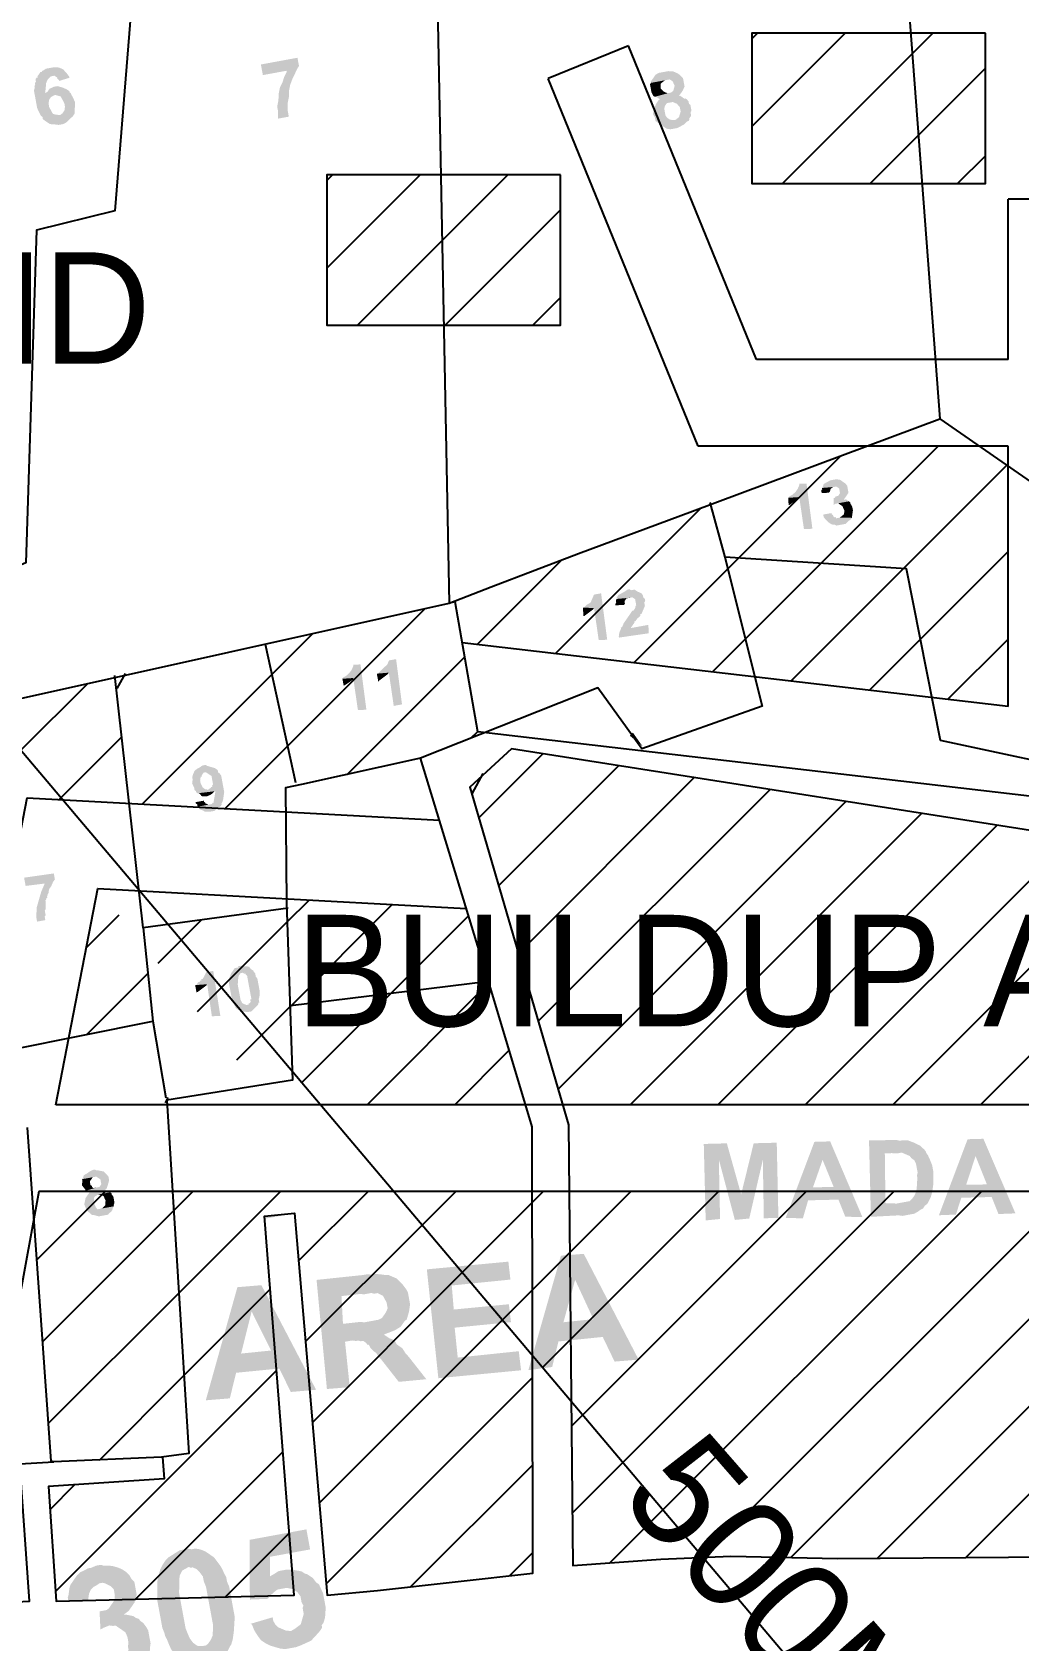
# Model space of a CAD drawing. Header units: metres. Extents: x 297 to 3998, y 336 to 1712.
# Drawn here: x 3058.2 to 3137.8, y 1241.3 to 1371.2 of the extents above; entities that cross this region are included whole.
import ezdxf

# ---------------------------------------------------------------- set-up
doc = ezdxf.new("R2010")
doc.units = ezdxf.units.M
doc.header["$MEASUREMENT"] = 0
doc.styles.get("Standard").update_dxf_attribs({"font": 'CENSCBK.TTF'})
pattern_1 = [(45, (-2513.5867, 677.9554), (-3.535534, 3.535534), [])]

msp = doc.modelspace()

# ---------------------------------------------------------------- hatches: boundary and pattern name
h = msp.add_hatch()
h.set_pattern_fill('ANSI31', color=2, scale=40, style=0)
h.set_pattern_definition([(45, (-2739.356, 662.735), (-3.535534, 3.535534), [])])
h.paths.add_polyline_path([(3116.264, 1371.08), (3116.264, 1358.939), (3135.112, 1358.939), (3135.112, 1371.08)])
at = {"linetype": 'Continuous'}
for color, points in [(0, [(3079.59, 1369.092), (3076.639, 1368.548), (3076.797, 1367.691), (3078.701, 1368.042), (3078.719, 1367.947), (3078.503, 1367.513), (3078.383, 1367.097), (3078.167, 1366.664), (3078.065, 1366.153), (3078.057, 1365.659), (3077.954, 1365.148), (3078.025, 1364.767), (3078.017, 1364.274), (3078.035, 1364.178), (3078.892, 1364.336), (3078.874, 1364.432), (3078.786, 1364.908), (3078.794, 1365.401), (3078.897, 1365.912), (3078.904, 1366.406), (3079.007, 1366.917), (3079.205, 1367.446), (3079.42, 1367.879), (3079.636, 1368.313), (3079.713, 1368.425)]), (0, [(3058.527, 1367.475), (3058.449, 1367.362), (3058.467, 1367.267), (3058.484, 1367.171), (3058.407, 1367.059), (3058.424, 1366.964), (3058.364, 1366.756), (3058.382, 1366.66), (3058.322, 1366.452), (3058.357, 1366.262), (3058.374, 1366.167), (3058.462, 1365.691), (3058.515, 1365.405), (3058.585, 1365.024), (3058.75, 1364.661), (3058.898, 1364.393), (3059.011, 1364.315), (3059.028, 1364.22), (3059.046, 1364.125), (3059.384, 1363.892), (3059.609, 1363.737), (3060.008, 1363.711), (3060.311, 1363.669), (3060.692, 1363.739), (3060.96, 1363.887), (3061.21, 1364.13), (3061.461, 1364.373), (3061.616, 1364.599), (3060.361, 1364.466), (3060.058, 1364.508), (3059.85, 1364.568), (3059.702, 1364.836), (3059.554, 1365.105), (3059.502, 1365.39), (3059.544, 1365.693), (3059.7, 1365.919), (3059.968, 1366.067), (3061.205, 1366.295), (3061.188, 1366.39), (3061.075, 1366.468), (3059.249, 1366.229), (3059.231, 1366.325), (3059.274, 1366.628), (3059.299, 1367.026), (3059.436, 1367.347), (3059.687, 1367.59), (3059.782, 1367.607)]), (0, [(3059.659, 1368.274), (3059.374, 1368.221), (3059.279, 1368.204), (3059.106, 1368.073), (3059.01, 1368.056), (3058.933, 1367.943), (3058.838, 1367.926), (3058.605, 1367.587), (3058.622, 1367.492), (3058.527, 1367.475), (3059.782, 1367.607), (3059.877, 1367.625), (3059.973, 1367.643), (3060.085, 1367.565), (3060.198, 1367.487), (3060.216, 1367.392), (3060.328, 1367.314), (3060.346, 1367.219), (3061.185, 1367.472), (3061.168, 1367.567), (3060.907, 1367.913), (3060.664, 1368.164), (3060.343, 1368.302), (3059.945, 1368.327), (3059.85, 1368.309)]), (0, [(3108.118, 1367.064), (3108.04, 1366.951), (3108.093, 1366.665), (3108.128, 1366.475), (3108.163, 1366.285), (3108.311, 1366.016), (3108.424, 1365.939), (3109.548, 1366.245), (3109.453, 1366.227), (3109.133, 1366.365), (3108.889, 1366.615), (3108.915, 1367.014), (3109.26, 1367.274), (3109.355, 1367.292)]), (0, [(3109.233, 1367.958), (3109.137, 1367.941), (3108.757, 1367.871), (3108.489, 1367.723), (3108.333, 1367.497), (3108.1, 1367.159), (3108.118, 1367.064), (3109.355, 1367.292), (3109.641, 1367.344), (3109.867, 1367.189), (3110.032, 1366.826), (3109.912, 1366.41), (3109.739, 1366.28), (3109.548, 1366.245), (3108.424, 1365.939), (3108.519, 1365.956), (3108.631, 1365.879), (3108.744, 1365.801), (3108.857, 1365.723), (3108.762, 1365.706), (3108.529, 1365.368), (3108.391, 1365.047), (3108.331, 1364.839), (3108.288, 1364.536), (3108.436, 1364.268), (3108.489, 1363.982), (3108.714, 1363.827), (3108.94, 1363.671), (3109.165, 1363.516), (3109.391, 1363.361), (3109.694, 1363.318), (3109.98, 1363.371), (3110.265, 1363.423), (3110.533, 1363.571), (3110.801, 1363.719), (3111.052, 1363.962), (3111.147, 1363.98), (3111.225, 1364.092), (3111.207, 1364.188), (3111.285, 1364.3), (3109.952, 1364.055), (3109.649, 1364.097), (3109.423, 1364.253), (3109.293, 1364.426), (3109.24, 1364.711), (3109.188, 1364.997), (3109.248, 1365.205), (3109.403, 1365.43), (3109.689, 1365.483), (3110.909, 1365.806), (3110.814, 1365.789), (3110.588, 1365.944), (3110.475, 1366.022), (3110.38, 1366.004), (3110.458, 1366.117), (3110.691, 1366.455), (3110.829, 1366.776), (3110.776, 1367.061), (3110.706, 1367.442), (3110.463, 1367.693), (3110.237, 1367.848), (3109.917, 1367.986), (3109.518, 1368.011), (3109.328, 1367.976)]), (0, [(3060.035, 1366.768), (3059.94, 1366.751), (3059.577, 1366.585), (3059.421, 1366.36), (3059.249, 1366.229), (3061.075, 1366.468), (3060.962, 1366.545), (3060.642, 1366.683), (3060.226, 1366.803), (3060.13, 1366.786)]), (0, [(3061.205, 1366.295), (3059.968, 1366.067), (3060.063, 1366.084), (3060.271, 1366.024), (3060.479, 1365.964), (3060.627, 1365.696), (3060.774, 1365.428), (3060.827, 1365.142), (3060.784, 1364.839), (3060.629, 1364.613), (3060.456, 1364.483), (3060.361, 1364.466), (3061.616, 1364.599), (3061.599, 1364.694), (3061.624, 1365.092), (3061.649, 1365.49), (3061.483, 1365.854), (3061.336, 1366.122), (3061.318, 1366.217)]), (0, [(3110.909, 1365.806), (3109.689, 1365.483), (3109.879, 1365.518), (3110.2, 1365.38), (3110.443, 1365.13), (3110.513, 1364.749), (3110.393, 1364.333), (3110.315, 1364.22), (3110.22, 1364.203), (3110.142, 1364.09), (3109.952, 1364.055), (3111.285, 1364.3), (3111.363, 1364.413), (3111.31, 1364.699), (3111.388, 1364.812), (3111.3, 1365.288), (3111.187, 1365.365), (3111.152, 1365.556), (3111.022, 1365.728)]), (0, [(3122.879, 1335.035), (3122.784, 1335.017), (3122.594, 1334.982), (3122.325, 1334.834), (3122.057, 1334.686), (3121.997, 1334.478), (3121.92, 1334.366), (3122.889, 1334.446), (3123.08, 1334.481), (3123.192, 1334.403), (3123.305, 1334.326), (3123.323, 1334.23), (3123.358, 1334.04), (3123.375, 1333.945), (3123.298, 1333.832), (3123.22, 1333.719), (3123.125, 1333.702), (3123.03, 1333.684), (3122.952, 1333.571), (3122.857, 1333.554), (3122.867, 1332.965), (3122.944, 1333.078), (3124.087, 1333.288), (3123.974, 1333.366), (3123.861, 1333.444), (3123.671, 1333.409), (3123.749, 1333.521), (3123.904, 1333.747), (3124.059, 1333.972), (3124.007, 1334.258), (3123.954, 1334.544), (3123.824, 1334.716), (3123.598, 1334.872), (3123.373, 1335.027), (3123.07, 1335.07), (3122.974, 1335.052)]), (0, [(3120.672, 1334.726), (3120.083, 1334.716), (3120.101, 1334.621), (3119.963, 1334.3), (3119.808, 1334.075), (3119.557, 1333.832), (3119.289, 1333.684), (3119.211, 1333.571), (3120.086, 1333.634), (3120.464, 1331.046), (3121.148, 1331.073)]), (0, [(3119.211, 1333.571), (3119.221, 1332.982), (3119.316, 1333), (3119.662, 1333.261), (3120.008, 1333.521), (3120.086, 1333.634)]), (0, [(3121.92, 1334.366), (3121.937, 1334.27), (3121.859, 1334.158), (3121.877, 1334.062), (3121.895, 1333.967), (3122.483, 1333.977), (3122.561, 1334.09), (3122.621, 1334.298), (3122.794, 1334.428), (3122.889, 1334.446)]), (0, [(3122.686, 1332.341), (3122.02, 1332.218), (3122.055, 1332.028), (3122.185, 1331.855), (3122.428, 1331.605), (3122.654, 1331.449), (3122.862, 1331.389), (3122.957, 1331.407), (3123.07, 1331.329), (3123.355, 1331.382), (3123.641, 1331.434), (3123.831, 1331.469), (3124.082, 1331.712), (3124.255, 1331.843), (3124.332, 1331.955), (3123.345, 1331.97), (3123.155, 1331.935), (3123.06, 1331.918), (3123.042, 1332.013), (3122.947, 1331.995), (3122.834, 1332.073), (3122.817, 1332.168), (3122.704, 1332.246)]), (0, [(3124.087, 1333.288), (3123.135, 1333.113), (3123.23, 1333.13), (3123.568, 1332.897), (3123.734, 1332.534), (3123.691, 1332.231), (3123.345, 1331.97), (3124.332, 1331.955), (3124.375, 1332.259), (3124.418, 1332.562), (3124.365, 1332.847), (3124.217, 1333.115), (3124.2, 1333.211)]), (0, [(3104.094, 1325.864), (3103.522, 1325.758), (3103.385, 1325.438), (3103.247, 1325.117), (3102.979, 1324.969), (3102.728, 1324.726), (3102.633, 1324.708), (3103.525, 1324.676), (3103.903, 1322.088), (3104.587, 1322.115)]), (0, [(3106.301, 1326.172), (3106.206, 1326.154), (3106.033, 1326.024), (3105.765, 1325.876), (3105.497, 1325.728), (3105.341, 1325.503), (3105.359, 1325.408), (3106.424, 1325.505), (3106.519, 1325.523), (3106.614, 1325.54), (3106.84, 1325.385), (3106.91, 1325.004), (3106.927, 1324.909), (3106.85, 1324.796), (3106.867, 1324.701), (3106.79, 1324.588), (3106.712, 1324.476), (3106.617, 1324.458), (3106.384, 1324.12), (3106.151, 1323.782), (3105.918, 1323.443), (3105.78, 1323.123), (3105.685, 1323.105), (3105.702, 1323.01), (3105.564, 1322.689), (3105.522, 1322.386), (3105.539, 1322.291), (3107.937, 1322.634), (3107.91, 1323.318), (3106.481, 1323.055), (3106.559, 1323.168), (3106.637, 1323.281), (3106.714, 1323.393), (3106.792, 1323.506), (3106.775, 1323.601), (3106.87, 1323.619), (3106.947, 1323.732), (3107.025, 1323.844), (3107.198, 1323.975), (3107.276, 1324.087), (3107.258, 1324.183), (3107.353, 1324.2), (3107.491, 1324.521), (3107.629, 1324.841), (3107.611, 1324.937), (3107.594, 1325.032), (3107.576, 1325.127), (3107.654, 1325.24), (3107.619, 1325.43), (3107.506, 1325.508), (3107.489, 1325.603), (3107.471, 1325.698), (3107.341, 1325.871), (3107.02, 1326.009), (3106.794, 1326.164), (3106.699, 1326.147), (3106.509, 1326.112), (3106.396, 1326.189)]), (0, [(3102.633, 1324.708), (3102.661, 1324.024), (3102.756, 1324.042), (3103.102, 1324.303), (3103.447, 1324.563), (3103.525, 1324.676)]), (0, [(3105.359, 1325.408), (3105.281, 1325.295), (3105.299, 1325.2), (3105.316, 1325.104), (3105.239, 1324.992), (3105.256, 1324.896), (3105.94, 1324.924), (3106.018, 1325.037), (3106, 1325.132), (3105.983, 1325.227), (3106.06, 1325.34), (3106.138, 1325.453), (3106.233, 1325.47), (3106.424, 1325.505)]), (0, [(3087.55, 1320.551), (3086.979, 1320.446), (3086.841, 1320.125), (3086.591, 1319.882), (3086.34, 1319.639), (3086.09, 1319.396), (3085.994, 1319.378), (3086.964, 1319.459), (3087.36, 1316.775), (3088.026, 1316.898)]), (0, [(3084.676, 1320.12), (3084.088, 1320.11), (3084.105, 1320.015), (3083.967, 1319.694), (3083.812, 1319.469), (3083.562, 1319.226), (3083.293, 1319.078), (3083.216, 1318.965), (3084.09, 1319.028), (3084.469, 1316.439), (3085.153, 1316.467)]), (0, [(3085.994, 1319.378), (3086.117, 1318.712), (3086.195, 1318.825), (3086.541, 1319.085), (3086.886, 1319.346), (3086.964, 1319.459)]), (0, [(3083.216, 1318.965), (3083.321, 1318.394), (3083.762, 1318.672), (3084.108, 1318.932), (3084.09, 1319.028)]), (0, [(3107.457, 1313.489), (3106.407, 1314.379), (3106.657, 1314.622)]), (0, [(3072.097, 1311.994), (3071.906, 1311.959), (3071.734, 1311.829), (3071.466, 1311.681), (3071.293, 1311.551), (3071.155, 1311.23), (3071.095, 1311.022), (3071.13, 1310.832), (3071.087, 1310.528), (3071.253, 1310.165), (3071.288, 1309.975), (3071.4, 1309.897), (3072.37, 1309.977), (3072.257, 1310.055), (3072.162, 1310.037), (3071.937, 1310.193), (3071.771, 1310.556), (3071.736, 1310.746), (3071.779, 1311.05), (3071.874, 1311.067), (3071.856, 1311.162), (3071.934, 1311.275), (3072.012, 1311.388), (3072.202, 1311.423), (3073.172, 1311.503), (3073.154, 1311.598), (3072.929, 1311.754), (3072.721, 1311.814), (3072.305, 1311.934), (3072.192, 1312.012)]), (0, [(3073.172, 1311.503), (3072.202, 1311.423), (3072.315, 1311.345), (3072.428, 1311.268), (3072.54, 1311.19), (3072.653, 1311.112), (3072.671, 1311.017), (3072.758, 1310.541), (3072.776, 1310.446), (3072.698, 1310.333), (3072.716, 1310.238), (3072.621, 1310.22), (3072.543, 1310.108), (3072.448, 1310.09), (3072.37, 1309.977), (3071.4, 1309.897), (3071.418, 1309.802), (3071.531, 1309.724), (3072.976, 1309.892), (3072.831, 1309.078), (3072.849, 1308.983), (3072.753, 1308.965), (3072.676, 1308.852), (3072.581, 1308.835), (3071.533, 1308.642), (3071.646, 1308.564), (3071.664, 1308.469), (3071.776, 1308.391), (3071.984, 1308.331), (3072.097, 1308.253), (3072.495, 1308.228), (3072.686, 1308.264), (3072.876, 1308.299), (3073.049, 1308.429), (3073.222, 1308.559), (3073.395, 1308.689), (3073.473, 1308.802), (3073.455, 1308.897), (3073.533, 1309.01), (3073.593, 1309.218), (3073.635, 1309.521), (3073.678, 1309.824), (3073.608, 1310.205), (3073.555, 1310.491), (3073.485, 1310.872), (3073.432, 1311.157), (3073.302, 1311.33), (3073.189, 1311.408)]), (0, [(3072.034, 1309.128), (3071.368, 1309.005), (3071.385, 1308.91), (3071.498, 1308.832), (3071.516, 1308.737), (3071.533, 1308.642), (3072.485, 1308.817), (3072.39, 1308.8), (3072.277, 1308.877), (3072.182, 1308.86), (3072.165, 1308.955), (3072.052, 1309.033)]), (0, [(3071.531, 1309.724), (3071.626, 1309.742), (3071.869, 1309.491), (3072.267, 1309.466), (3072.631, 1309.631), (3072.881, 1309.875), (3072.976, 1309.892)]), (0, [(3059.926, 1303.254), (3057.528, 1302.911), (3057.651, 1302.245), (3059.287, 1302.448), (3059.192, 1302.43), (3059.054, 1302.109), (3058.916, 1301.789), (3058.796, 1301.373), (3058.676, 1300.957), (3058.555, 1300.541), (3058.53, 1300.143), (3058.505, 1299.744), (3058.558, 1299.459), (3058.575, 1299.363), (3059.242, 1299.486), (3059.189, 1299.772), (3059.267, 1299.885), (3059.249, 1299.98), (3059.232, 1300.075), (3059.214, 1300.17), (3059.197, 1300.265), (3059.274, 1300.378), (3059.257, 1300.473), (3059.264, 1300.967), (3059.247, 1301.062), (3059.325, 1301.175), (3059.307, 1301.27), (3059.402, 1301.288), (3059.385, 1301.383), (3059.445, 1301.591), (3059.522, 1301.704), (3059.505, 1301.799), (3059.565, 1302.007), (3059.72, 1302.232), (3059.858, 1302.553), (3060.013, 1302.778)]), (0, [(3072.794, 1295.388), (3072.223, 1295.283), (3072.008, 1294.849), (3071.93, 1294.736), (3071.835, 1294.719), (3071.852, 1294.624), (3071.757, 1294.606), (3071.679, 1294.493), (3071.584, 1294.476), (3071.506, 1294.363), (3071.429, 1294.25), (3071.334, 1294.233), (3072.303, 1294.313), (3072.682, 1291.725), (3073.366, 1291.752)]), (0, [(3074.984, 1295.791), (3074.794, 1295.756), (3074.811, 1295.661), (3074.526, 1295.608), (3074.37, 1295.383), (3074.215, 1295.157), (3074.155, 1294.949), (3074.077, 1294.837), (3074.095, 1294.742), (3074.052, 1294.438), (3074.122, 1294.058), (3074.192, 1293.677), (3074.263, 1293.296), (3074.298, 1293.105), (3074.315, 1293.01), (3074.481, 1292.647), (3074.628, 1292.379), (3074.967, 1292.146), (3075.27, 1292.103), (3075.573, 1292.061), (3075.859, 1292.113), (3076.109, 1292.356), (3076.36, 1292.599), (3076.437, 1292.712), (3076.42, 1292.807), (3075.468, 1292.632), (3075.147, 1292.77), (3074.999, 1293.038), (3074.929, 1293.419), (3074.876, 1293.704), (3074.824, 1293.99), (3074.771, 1294.276), (3074.796, 1294.674), (3074.839, 1294.977), (3074.994, 1295.203), (3076.041, 1295.396), (3075.816, 1295.551), (3075.686, 1295.724), (3075.382, 1295.766), (3075.192, 1295.731), (3075.174, 1295.826)]), (0, [(3076.041, 1295.396), (3075.089, 1295.22), (3075.184, 1295.238), (3075.297, 1295.16), (3075.392, 1295.178), (3075.41, 1295.082), (3075.523, 1295.005), (3075.558, 1294.814), (3075.575, 1294.719), (3075.593, 1294.624), (3075.768, 1293.672), (3075.786, 1293.577), (3075.821, 1293.386), (3075.839, 1293.291), (3075.874, 1293.101), (3075.778, 1293.083), (3075.796, 1292.988), (3075.813, 1292.893), (3075.736, 1292.78), (3075.641, 1292.762), (3075.658, 1292.667), (3075.468, 1292.632), (3076.42, 1292.807), (3076.515, 1292.825), (3076.462, 1293.111), (3076.523, 1293.319), (3076.548, 1293.717), (3076.495, 1294.003), (3076.425, 1294.383), (3076.355, 1294.764), (3076.224, 1294.937), (3076.172, 1295.223), (3076.059, 1295.3)]), (0, [(3071.334, 1294.233), (3071.439, 1293.662), (3071.534, 1293.679), (3072.226, 1294.2), (3072.303, 1294.313)]), (0, [(3122.581, 1281.625), (3121.308, 1281.588), (3118.994, 1275.452), (3120.379, 1275.412), (3120.8, 1276.867), (3123.25, 1276.925), (3121.196, 1277.925), (3121.97, 1280.135)]), (0, [(3122.581, 1281.625), (3121.97, 1280.135), (3122.867, 1277.937), (3121.196, 1277.925), (3123.25, 1276.925), (3123.799, 1275.55), (3125.185, 1275.51)]), (0, [(3127.976, 1281.733), (3125.716, 1281.711), (3125.869, 1275.537), (3128.111, 1275.655), (3128.414, 1275.613), (3128.7, 1275.665), (3129.081, 1275.735), (3129.366, 1275.788), (3129.634, 1275.936), (3129.807, 1276.066), (3130.075, 1276.214), (3130.231, 1276.439), (3130.404, 1276.57), (3127.044, 1276.64), (3126.991, 1280.666), (3127.58, 1280.676), (3130.316, 1280.786), (3130.185, 1280.959), (3129.83, 1281.287), (3129.396, 1281.503), (3128.867, 1281.701), (3128.374, 1281.708), (3128.183, 1281.673)]), (0, [(3134.946, 1281.836), (3133.673, 1281.799), (3131.358, 1275.663), (3132.726, 1275.718), (3133.165, 1277.078), (3135.615, 1277.136), (3133.56, 1278.136), (3134.317, 1280.441)]), (0, [(3134.946, 1281.836), (3134.317, 1280.441), (3135.232, 1278.148), (3133.56, 1278.136), (3135.615, 1277.136), (3136.164, 1275.761), (3137.532, 1275.816)]), (0, [(3114.243, 1281.467), (3112.381, 1281.419), (3112.535, 1275.246), (3113.695, 1275.361), (3113.597, 1280.167)]), (0, [(3114.243, 1281.467), (3113.597, 1280.167), (3114.89, 1275.286), (3115.396, 1277.348)]), (0, [(3118.269, 1281.52), (3116.408, 1281.472), (3115.396, 1277.348), (3114.89, 1275.286), (3116.05, 1275.401), (3117.147, 1280.132)]), (0, [(3118.269, 1281.52), (3117.147, 1280.132), (3117.227, 1275.422), (3118.405, 1275.442)]), (0, [(3130.316, 1280.786), (3127.58, 1280.676), (3127.978, 1280.651), (3128.359, 1280.721), (3128.68, 1280.583), (3129, 1280.446), (3129.131, 1280.273), (3129.356, 1280.117), (3129.504, 1279.849), (3129.574, 1279.468), (3129.644, 1279.088), (3129.584, 1278.88), (3129.619, 1278.689), (3129.594, 1278.291), (3129.569, 1277.893), (3129.527, 1277.589), (3129.389, 1277.269), (3129.233, 1277.043), (3128.983, 1276.8), (3128.602, 1276.73), (3128.221, 1276.66), (3127.936, 1276.607), (3127.044, 1276.64), (3130.404, 1276.57), (3130.481, 1276.682), (3130.697, 1277.116), (3130.817, 1277.532), (3130.902, 1278.138), (3130.91, 1278.632), (3130.9, 1279.221), (3130.812, 1279.697), (3130.629, 1280.155), (3130.463, 1280.518), (3130.333, 1280.691)]), (0, [(3062.209, 1278.573), (3062.227, 1278.478), (3062.202, 1278.08), (3062.463, 1277.734), (3062.48, 1277.639), (3063.415, 1277.909), (3063.319, 1277.892), (3063.129, 1277.857), (3063.016, 1277.934), (3062.999, 1278.029), (3062.886, 1278.107), (3062.833, 1278.393), (3062.911, 1278.506), (3062.989, 1278.618), (3063.066, 1278.731), (3063.162, 1278.749), (3063.257, 1278.766)]), (0, [(3064.472, 1277.513), (3063.52, 1277.338), (3063.936, 1277.218), (3064.101, 1276.854), (3064.076, 1276.456), (3063.826, 1276.213), (3063.73, 1276.195), (3064.778, 1276.388), (3064.76, 1276.484), (3064.82, 1276.692), (3064.785, 1276.882), (3064.733, 1277.168), (3064.602, 1277.341), (3064.585, 1277.436)]), (2, [(3076.937, 1275.577), (3076.972, 1275.387), (3079.352, 1275.825)]), (0, [(3102.696, 1272.547), (3100.852, 1272.404), (3098.224, 1263.159), (3100.146, 1263.414), (3100.652, 1265.476), (3104.227, 1265.84), (3101.055, 1267.027), (3101.999, 1270.45)]), (0, [(3102.696, 1272.547), (3101.999, 1270.45), (3103.47, 1267.276), (3101.055, 1267.027), (3104.227, 1265.84), (3105.184, 1263.851), (3107.123, 1264.011)]), (0, [(3096.61, 1271.918), (3090.031, 1271.296), (3090.961, 1262.509), (3097.635, 1263.149), (3097.45, 1264.69), (3092.524, 1264.176), (3092.276, 1266.591), (3096.821, 1267.035), (3096.653, 1268.48), (3092.203, 1268.054), (3092.043, 1269.993), (3096.778, 1270.472)]), (0, [(3076.682, 1270.018), (3074.742, 1269.857), (3072.192, 1260.725), (3074.131, 1260.885), (3074.637, 1262.947), (3078.118, 1263.293), (3075.041, 1264.498), (3075.89, 1267.903)]), (0, [(3076.682, 1270.018), (3075.89, 1267.903), (3077.456, 1264.746), (3075.041, 1264.498), (3078.118, 1263.293), (3079.057, 1261.399), (3081.092, 1261.577)]), (0, [(3084.897, 1270.842), (3081.131, 1270.444), (3081.966, 1261.64), (3083.81, 1261.783), (3083.429, 1265.453), (3083.81, 1265.523), (3086.796, 1265.877), (3086.571, 1266.032), (3087.029, 1266.215), (3087.488, 1266.398), (3087.929, 1266.676), (3088.239, 1267.127), (3088.412, 1267.257), (3083.261, 1266.899), (3083.143, 1269.141), (3084.494, 1269.291), (3088.224, 1269.88), (3088.094, 1270.053), (3087.851, 1270.304), (3087.608, 1270.554), (3087.287, 1270.692), (3086.966, 1270.83), (3086.568, 1270.855), (3086.265, 1270.898), (3085.867, 1270.923), (3085.581, 1270.87), (3085.183, 1270.895)]), (0, [(3088.224, 1269.88), (3084.494, 1269.291), (3084.589, 1269.309), (3084.987, 1269.284), (3085.558, 1269.389), (3085.766, 1269.329), (3086.052, 1269.382), (3086.485, 1269.166), (3086.633, 1268.898), (3086.781, 1268.63), (3086.816, 1268.44), (3086.869, 1268.154), (3086.731, 1267.833), (3086.576, 1267.608), (3086.42, 1267.382), (3086.152, 1267.235), (3085.867, 1267.182), (3085.581, 1267.129), (3085.296, 1267.077), (3085.01, 1267.024), (3084.612, 1267.049), (3083.261, 1266.899), (3088.412, 1267.257), (3088.472, 1267.465), (3088.593, 1267.881), (3088.635, 1268.184), (3088.678, 1268.487), (3088.59, 1268.963), (3088.537, 1269.249), (3088.502, 1269.439), (3088.355, 1269.708)]), (0, [(3086.796, 1265.877), (3083.81, 1265.523), (3084, 1265.558), (3084.303, 1265.516), (3084.494, 1265.551), (3084.702, 1265.491), (3084.892, 1265.526), (3085.118, 1265.37), (3085.248, 1265.198), (3085.343, 1265.215), (3085.491, 1264.947), (3085.734, 1264.696), (3085.96, 1264.541), (3086.107, 1264.273), (3086.35, 1264.023), (3087.766, 1262.216), (3089.991, 1262.429), (3088.706, 1264.063), (3088.575, 1264.236), (3088.332, 1264.486), (3088.054, 1264.927), (3087.603, 1265.238), (3087.455, 1265.506), (3087.23, 1265.661), (3087.022, 1265.721)]), (0, [(3080.313, 1250.31), (3075.743, 1249.468), (3075.746, 1244.645), (3077.114, 1244.7), (3077.209, 1244.717), (3077.364, 1244.943), (3077.788, 1245.316), (3077.961, 1245.447), (3078.151, 1245.482), (3078.341, 1245.517), (3080.972, 1246.198), (3080.842, 1246.371), (3080.391, 1246.682), (3080.183, 1246.742), (3079.957, 1246.897), (3077.369, 1246.519), (3077.374, 1248.095), (3080.611, 1248.691)]), (0, [(3070.567, 1248.711), (3070.376, 1248.676), (3070.091, 1248.623), (3069.65, 1248.345), (3069.209, 1248.067), (3068.958, 1247.824), (3068.725, 1247.486), (3068.51, 1247.052), (3068.39, 1246.636), (3068.287, 1246.125), (3068.279, 1245.631), (3068.272, 1245.138), (3068.264, 1244.644), (3068.352, 1244.168), (3068.44, 1243.692), (3068.528, 1243.216), (3068.615, 1242.74), (3068.685, 1242.359), (3068.868, 1241.901), (3068.903, 1241.71), (3069.051, 1241.442), (3069.234, 1240.984), (3069.4, 1240.621), (3069.66, 1240.275), (3069.998, 1240.042), (3070.337, 1239.809), (3070.657, 1239.671), (3071.073, 1239.551), (3071.489, 1239.431), (3071.888, 1239.406), (3072.268, 1239.476), (3072.649, 1239.546), (3073.013, 1239.711), (3073.376, 1239.877), (3073.626, 1240.12), (3073.955, 1240.475), (3074.17, 1240.909), (3074.248, 1241.022), (3074.308, 1241.23), (3072.005, 1240.904), (3071.91, 1240.886), (3071.512, 1240.911), (3071.173, 1241.144), (3070.913, 1241.49), (3070.748, 1241.853), (3070.565, 1242.312), (3070.477, 1242.788), (3070.407, 1243.169), (3070.337, 1243.55), (3070.266, 1243.93), (3070.214, 1244.216), (3070.126, 1244.692), (3070.038, 1245.168), (3070.046, 1245.662), (3070.053, 1246.155), (3070.078, 1246.554), (3070.294, 1246.987), (3070.562, 1247.135), (3070.83, 1247.283), (3073.115, 1247.704), (3072.985, 1247.877), (3072.854, 1248.049), (3072.629, 1248.205), (3072.403, 1248.36), (3072.178, 1248.515), (3071.857, 1248.653), (3071.649, 1248.713), (3071.346, 1248.756), (3071.06, 1248.703), (3070.757, 1248.746)]), (0, [(3063.426, 1247.395), (3063.331, 1247.378), (3062.968, 1247.212), (3062.682, 1247.16), (3062.414, 1247.012), (3062.051, 1246.846), (3061.8, 1246.603), (3061.645, 1246.378), (3061.412, 1246.039), (3061.257, 1245.814), (3061.196, 1245.606), (3063.594, 1245.949), (3063.88, 1246.002), (3064.088, 1245.942), (3064.521, 1245.726), (3064.764, 1245.476), (3064.852, 1245), (3064.827, 1244.602), (3064.594, 1244.263), (3064.361, 1243.925), (3064.188, 1243.795), (3063.902, 1243.742), (3063.617, 1243.689), (3063.69, 1242.226), (3063.958, 1242.374), (3064.416, 1242.557), (3066.779, 1243.091), (3066.571, 1243.151), (3066.345, 1243.306), (3065.834, 1243.409), (3065.531, 1243.452), (3065.626, 1243.469), (3065.972, 1243.73), (3066.205, 1244.068), (3066.438, 1244.406), (3066.481, 1244.709), (3066.618, 1245.03), (3066.548, 1245.411), (3066.496, 1245.697), (3066.425, 1246.077), (3066.182, 1246.328), (3066.034, 1246.596), (3065.791, 1246.846), (3065.453, 1247.079), (3065.132, 1247.217), (3064.717, 1247.338), (3064.413, 1247.38), (3063.92, 1247.388), (3063.712, 1247.448)]), (0, [(3073.115, 1247.704), (3070.83, 1247.283), (3070.943, 1247.205), (3071.133, 1247.24), (3071.454, 1247.102), (3071.697, 1246.852), (3071.957, 1246.506), (3072.028, 1246.125), (3072.211, 1245.667), (3072.281, 1245.286), (3072.351, 1244.905), (3072.403, 1244.619), (3072.474, 1244.239), (3072.544, 1243.858), (3072.614, 1243.477), (3072.684, 1243.096), (3072.772, 1242.62), (3072.764, 1242.127), (3072.739, 1241.728), (3072.602, 1241.407), (3072.369, 1241.069), (3072.196, 1240.939), (3072.005, 1240.904), (3074.308, 1241.23), (3074.368, 1241.438), (3074.411, 1241.741), (3074.453, 1242.044), (3074.478, 1242.442), (3074.503, 1242.841), (3074.528, 1243.239), (3074.458, 1243.62), (3074.388, 1244.001), (3074.3, 1244.477), (3074.23, 1244.858), (3074.16, 1245.238), (3074.072, 1245.714), (3073.907, 1246.078), (3073.837, 1246.459), (3073.689, 1246.727), (3073.523, 1247.09), (3073.375, 1247.358), (3073.245, 1247.531)]), (0, [(3078.459, 1247.015), (3078.269, 1246.98), (3078.078, 1246.945), (3077.637, 1246.667), (3077.369, 1246.519), (3079.957, 1246.897), (3079.749, 1246.957), (3079.446, 1247), (3079.238, 1247.06), (3078.745, 1247.068)]), (0, [(3061.196, 1245.606), (3061.154, 1245.303), (3061.111, 1245), (3061.051, 1244.792), (3061.104, 1244.506), (3062.68, 1244.501), (3062.722, 1244.804), (3062.765, 1245.108), (3062.903, 1245.428), (3063.153, 1245.671), (3063.421, 1245.819), (3063.594, 1245.949)]), (0, [(3080.972, 1246.198), (3078.341, 1245.517), (3078.532, 1245.552), (3078.722, 1245.587), (3079.233, 1245.484), (3079.572, 1245.251), (3079.832, 1244.905), (3079.92, 1244.429), (3080.068, 1244.161), (3080.008, 1243.953), (3080.095, 1243.477), (3079.975, 1243.061), (3079.855, 1242.646), (3079.509, 1242.385), (3079.336, 1242.255), (3079.068, 1242.107), (3081.544, 1242.563), (3081.699, 1242.788), (3081.819, 1243.204), (3081.844, 1243.603), (3081.869, 1244.001), (3081.799, 1244.382), (3081.729, 1244.763), (3081.659, 1245.144), (3081.493, 1245.507), (3081.328, 1245.87), (3081.102, 1246.025)]), (0, [(3066.779, 1243.091), (3064.416, 1242.557), (3064.719, 1242.514), (3064.91, 1242.55), (3065.135, 1242.394), (3065.248, 1242.317), (3065.473, 1242.161), (3065.699, 1242.006), (3065.864, 1241.643), (3065.952, 1241.167), (3065.909, 1240.863), (3065.962, 1240.578), (3065.807, 1240.352), (3065.747, 1240.144), (3065.591, 1239.919), (3065.323, 1239.771), (3065.15, 1239.641), (3064.865, 1239.588), (3067.47, 1239.871), (3067.626, 1240.097), (3067.668, 1240.4), (3067.693, 1240.798), (3067.736, 1241.102), (3067.666, 1241.482), (3067.613, 1241.768), (3067.543, 1242.149), (3067.395, 1242.417), (3067.135, 1242.763), (3066.909, 1242.918)]), (0, [(3077.585, 1243.212), (3075.811, 1242.688), (3075.924, 1242.61), (3076.107, 1242.152), (3076.385, 1241.711), (3076.645, 1241.365), (3076.984, 1241.132), (3077.417, 1240.917), (3077.833, 1240.796), (3078.249, 1240.676), (3078.647, 1240.651), (3079.123, 1240.739), (3079.504, 1240.809), (3079.963, 1240.992), (3080.326, 1241.157), (3080.689, 1241.323), (3081.017, 1241.678), (3081.346, 1242.034), (3081.579, 1242.373), (3081.544, 1242.563), (3079.068, 1242.107), (3078.67, 1242.132), (3078.349, 1242.27), (3078.028, 1242.407), (3077.785, 1242.658), (3077.638, 1242.926)])]:
    msp.add_hatch(color=color, dxfattribs=at).paths.add_polyline_path(points)
h = msp.add_hatch()
h.set_pattern_fill('ANSI31', color=2, scale=40, style=0)
h.set_pattern_definition([(45, (-2773.6527, 651.3053), (-3.535534, 3.535534), [])])
h.paths.add_polyline_path([(3081.967, 1359.65), (3081.967, 1347.51), (3100.815, 1347.51), (3100.815, 1359.65)])
h = msp.add_hatch()
h.set_pattern_fill('ANSI31', color=2, scale=40, style=0)
h.set_pattern_definition(pattern_1)
h.paths.add_polyline_path([(3136.944, 1336.126), (3134.626, 1337.734), (3125.478, 1337.734), (3112.924, 1333.041), (3114.088, 1328.788), (3128.732, 1327.844), (3130.794, 1317.456), (3136.944, 1316.739)])
h = msp.add_hatch()
h.set_pattern_fill('ANSI31', color=2, scale=40, style=0)
h.set_pattern_definition(pattern_1)
h.paths.add_polyline_path([(3114.088, 1328.788), (3112.924, 1333.041), (3111.482, 1332.502), (3102.257, 1329.072), (3095.234, 1326.373), (3091.834, 1325.081), (3092.31, 1325.169), (3092.887, 1321.873), (3116.501, 1319.121)])
h = msp.add_hatch()
h.set_pattern_fill('ANSI31', color=2, scale=40, style=0)
h.set_pattern_definition(pattern_1)
h.paths.add_polyline_path([(3114.088, 1328.788), (3116.501, 1319.121), (3130.794, 1317.456), (3128.732, 1327.844)])
h = msp.add_hatch()
h.set_pattern_fill('ANSI31', color=2, scale=40, style=0)
h.set_pattern_definition(pattern_1)
h.paths.add_polyline_path([(3073.765, 1321.051), (3066.814, 1308.86), (3078.636, 1308.218), (3078.615, 1310.153), (3079.917, 1310.439), (3089.517, 1312.546), (3094.714, 1314.612), (3094.145, 1314.679), (3092.31, 1325.169), (3091.834, 1325.081)])
h = msp.add_hatch()
h.set_pattern_fill('ANSI31', color=2, scale=40, style=0)
h.set_pattern_definition(pattern_1)
h.paths.add_polyline_path([(3060.637, 1309.196), (3066.011, 1308.904), (3064.876, 1319.069), (3056.282, 1317.152), (3054.281, 1316.715)])
h = msp.add_hatch()
h.set_pattern_fill('ANSI31', color=2, scale=40, style=0)
h.set_pattern_definition(pattern_1)
h.paths.add_polyline_path([(3057.782, 1309.351), (3060.637, 1309.196), (3054.281, 1316.715), (3048.884, 1315.538), (3050.749, 1287.88), (3053.715, 1288.478)])
h = msp.add_hatch()
h.set_pattern_fill('ANSI31', color=2, scale=40, style=0)
h.set_pattern_definition(pattern_1)
h.paths.add_polyline_path([(3195.685, 1297.852), (3190.947, 1298.456), (3190.073, 1303.835), (3184.256, 1304.18), (3146.718, 1308.553), (3146.432, 1305.511), (3096.858, 1313.308), (3094.466, 1311.12), (3093.664, 1309.626), (3100.99, 1284.586), (3164.694, 1284.586), (3164.694, 1252.581), (3177.187, 1255.068), (3178.074, 1260.94), (3189.015, 1262.464), (3189.583, 1267.393), (3193.898, 1270.156), (3194.271, 1277.214), (3198.487, 1277.302), (3196.495, 1292.39)])
h = msp.add_hatch()
h.set_pattern_fill('ANSI31', color=2, scale=40, style=0)
h.set_pattern_definition(pattern_1)
h.paths.add_polyline_path([(3067.295, 1297.326), (3063.487, 1302.03), (3061.138, 1289.973), (3067.929, 1291.341)])
h = msp.add_hatch()
h.set_pattern_fill('ANSI31', color=2, scale=40, style=0)
h.set_pattern_definition(pattern_1)
h.paths.add_polyline_path([(3093.213, 1300.415), (3078.71, 1301.203), (3078.713, 1300.914), (3078.984, 1292.593), (3094.998, 1294.557)])
h = msp.add_hatch()
h.set_pattern_fill('ANSI31', color=2, scale=40, style=0)
h.set_pattern_definition(pattern_1)
h.paths.add_polyline_path([(3078.729, 1300.425), (3067.132, 1298.873), (3067.295, 1297.326), (3076.365, 1286.124), (3079.18, 1286.575)])
h = msp.add_hatch()
h.set_pattern_fill('ANSI31', color=2, scale=40, style=0)
h.set_pattern_definition(pattern_1)
h.paths.add_polyline_path([(3078.984, 1292.593), (3079.157, 1287.286), (3081.439, 1284.586), (3098.005, 1284.586), (3094.998, 1294.557)])
h = msp.add_hatch(color=0, dxfattribs=at)
edge = h.paths.add_edge_path()
edge.add_line((3063.152, 1279.337), (3063.056, 1279.32))
edge.add_line((3063.056, 1279.32), (3062.788, 1279.172))
edge.add_line((3062.788, 1279.172), (3062.615, 1279.042))
edge.add_line((3062.615, 1279.042), (3062.347, 1278.894))
edge.add_line((3062.347, 1278.894), (3062.287, 1278.686))
edge.add_line((3062.287, 1278.686), (3062.209, 1278.573))
edge.add_line((3062.209, 1278.573), (3063.257, 1278.766))
edge.add_line((3063.257, 1278.766), (3063.352, 1278.784))
edge.add_line((3063.352, 1278.784), (3063.465, 1278.706))
edge.add_line((3063.465, 1278.706), (3063.69, 1278.551))
edge.add_line((3063.69, 1278.551), (3063.708, 1278.455))
edge.add_line((3063.708, 1278.455), (3063.743, 1278.265))
edge.add_line((3063.743, 1278.265), (3063.76, 1278.17))
edge.add_line((3063.76, 1278.17), (3063.605, 1277.944))
edge.add_line((3063.605, 1277.944), (3063.51, 1277.927))
edge.add_line((3063.51, 1277.927), (3063.415, 1277.909))
edge.add_line((3063.415, 1277.909), (3062.48, 1277.639))
edge.add_line((3062.48, 1277.639), (3062.575, 1277.656))
edge.add_line((3062.575, 1277.656), (3062.688, 1277.578))
edge.add_line((3062.688, 1277.578), (3062.896, 1277.518))
edge.add_line((3062.896, 1277.518), (3062.801, 1277.501))
edge.add_line((3062.801, 1277.501), (3062.723, 1277.388))
edge.add_line((3062.723, 1277.388), (3062.49, 1277.05))
edge.add_line((3062.49, 1277.05), (3062.387, 1276.539))
edge.add_line((3062.387, 1276.539), (3062.57, 1276.08))
edge.add_line((3062.57, 1276.08), (3062.926, 1275.752))
edge.add_line((3062.926, 1275.752), (3063.039, 1275.674))
edge.add_line((3063.039, 1275.674), (3063.134, 1275.692))
edge.add_line((3063.134, 1275.692), (3063.55, 1275.572))
edge.add_line((3063.55, 1275.572), (3063.931, 1275.642))
edge.add_line((3063.931, 1275.642), (3064.026, 1275.659))
edge.add_line((3064.026, 1275.659), (3064.121, 1275.677))
edge.add_line((3064.121, 1275.677), (3064.217, 1275.694))
edge.add_line((3064.217, 1275.694), (3064.312, 1275.712))
edge.add_line((3064.312, 1275.712), (3064.389, 1275.825))
edge.add_line((3064.389, 1275.825), (3064.562, 1275.955))
edge.add_line((3064.562, 1275.955), (3064.64, 1276.068))
edge.add_line((3064.64, 1276.068), (3064.7, 1276.276))
edge.add_line((3064.7, 1276.276), (3064.778, 1276.388))
edge.add_line((3064.778, 1276.388), (3063.73, 1276.195))
edge.add_line((3063.73, 1276.195), (3063.445, 1276.143))
edge.add_line((3063.445, 1276.143), (3063.315, 1276.316))
edge.add_line((3063.315, 1276.316), (3063.149, 1276.679))
edge.add_line((3063.149, 1276.679), (3063.174, 1277.077))
edge.add_line((3063.174, 1277.077), (3063.252, 1277.19))
edge.add_line((3063.252, 1277.19), (3063.52, 1277.338))
edge.add_line((3063.52, 1277.338), (3064.472, 1277.513))
edge.add_line((3064.472, 1277.513), (3064.359, 1277.591))
edge.add_line((3064.359, 1277.591), (3064.246, 1277.669))
edge.add_line((3064.246, 1277.669), (3064.151, 1277.651))
edge.add_line((3064.151, 1277.651), (3064.039, 1277.729))
edge.add_line((3064.039, 1277.729), (3064.134, 1277.746))
edge.add_line((3064.134, 1277.746), (3064.211, 1277.859))
edge.add_line((3064.211, 1277.859), (3064.332, 1278.275))
edge.add_line((3064.332, 1278.275), (3064.392, 1278.483))
edge.add_line((3064.392, 1278.483), (3064.357, 1278.673))
edge.add_line((3064.357, 1278.673), (3064.339, 1278.769))
edge.add_line((3064.339, 1278.769), (3064.209, 1278.942))
edge.add_line((3064.209, 1278.942), (3063.966, 1279.192))
edge.add_line((3063.966, 1279.192), (3063.455, 1279.295))
edge.add_line((3063.455, 1279.295), (3063.359, 1279.277))
edge.add_line((3063.359, 1279.277), (3063.247, 1279.355))
h = msp.add_hatch()
h.set_pattern_fill('ANSI31', color=2, scale=40, style=0)
h.set_pattern_definition(pattern_1)
h.paths.add_polyline_path([(3069.511, 1277.586), (3058.725, 1277.586), (3058.332, 1275.448), (3059.725, 1255.808), (3059.934, 1255.747), (3068.61, 1256.127), (3070.815, 1256.425)])
h = msp.add_hatch()
h.set_pattern_fill('ANSI31', color=2, scale=40, style=0)
h.set_pattern_definition(pattern_1)
h.paths.add_polyline_path([(3081.979, 1245.006), (3086.048, 1245.362), (3098.583, 1246.786), (3098.563, 1264.328), (3087.356, 1277.586), (3069.511, 1277.586), (3070.815, 1256.425), (3068.705, 1256.14), (3068.83, 1254.396), (3059.497, 1253.759), (3060.117, 1244.521), (3079.321, 1245.008), (3076.937, 1275.577), (3079.352, 1275.825)])
h = msp.add_hatch()
h.set_pattern_fill('ANSI31', color=2, scale=40, style=0)
h.set_pattern_definition(pattern_1)
h.paths.add_polyline_path([(3123.172, 1247.969), (3114.573, 1248.157), (3108.911, 1247.901), (3101.82, 1247.382), (3101.689, 1260.63), (3087.356, 1277.586), (3157.694, 1277.586), (3157.694, 1248.231)])

# ---------------------------------------------------------------- linework, layer by layer
at = {"color": 1, "linetype": 'ByBlock'}
msp.add_line((3321.87, 1000.143), (2990.766, 1391.857), dxfattribs=at)
at = {"color": 2}
for p, q in [((3106.298, 1370.057), (3099.818, 1367.412)), ((3116.636, 1344.734), (3106.298, 1370.057)), ((3111.933, 1337.734), (3099.818, 1367.412)), ((3136.944, 1344.734), (3136.944, 1357.668)), ((3143.944, 1357.668), (3136.944, 1357.668)), ((3136.944, 1344.734), (3116.636, 1344.734)), ((3136.944, 1337.734), (3111.933, 1337.734)), ((3136.944, 1316.739), (3136.944, 1337.734)), ((3136.944, 1316.739), (3092.887, 1321.873)), ((3184.256, 1304.18), (3094.145, 1314.679)), ((3164.694, 1284.586), (3060.088, 1284.586)), ((3058.725, 1277.586), (3052.603, 1244.245)), ((3157.694, 1277.586), (3058.725, 1277.586))]:
    msp.add_line(p, q, dxfattribs=at)
at = {"color": 0, "linetype": 'Continuous'}
for points in [[(3063.485, 1427.649), (3075.531, 1426.915), (3074.416, 1385.956), (3067.01, 1383.41), (3064.839, 1356.726), (3058.53, 1355.17), (3057.667, 1328.334), (3056.482, 1327.82), (3056.282, 1317.152)], [(3087.412, 1426.545), (3095.55, 1427.257), (3094.499, 1388.081), (3090.664, 1384.323), (3091.834, 1325.081)], [(3125.004, 1425.006), (3131.423, 1339.956)], [(3112.882, 1333.193), (3114.088, 1328.788)], [(3094.145, 1314.679), (3092.31, 1325.169), (3091.834, 1325.081)], [(3076.992, 1321.756), (3079.443, 1310.591)], [(3067.132, 1298.873), (3064.858, 1319.225)], [(3065.051, 1318.177), (3065.715, 1319.382)], [(3146.93, 1310.82), (3146.432, 1305.511), (3096.858, 1313.308), (3093.489, 1310.226), (3101.468, 1282.952), (3101.82, 1247.382), (3108.911, 1247.901), (3114.573, 1248.157), (3123.172, 1247.969), (3209.435, 1248.622)], [(3068.705, 1256.144), (3068.83, 1254.396), (3059.497, 1253.759), (3060.117, 1244.521), (3079.321, 1245.008), (3076.937, 1275.577), (3079.352, 1275.825), (3081.979, 1245.006), (3086.048, 1245.362), (3098.583, 1246.786), (3098.541, 1282.807), (3094.998, 1294.557), (3089.517, 1312.546)], [(3093.689, 1309.673), (3094.569, 1311.311)], [(3078.852, 1300.442), (3067.132, 1298.873)], [(3067.132, 1298.873), (3067.929, 1291.341)], [(3079.018, 1292.597), (3094.998, 1294.557)], [(3050.749, 1287.88), (3067.929, 1291.341), (3068.974, 1285.135)], [(3009.774, 1288.009), (3009.69, 1264.958), (3006.807, 1265.116), (3007.033, 1242.517), (3030.419, 1243.282), (3029.456, 1258.658), (3030.526, 1260.332), (3031.699, 1258.776), (3032.887, 1243.244), (3057.952, 1244.516), (3057.19, 1255.598), (3059.934, 1255.747)], [(3068.949, 1284.737), (3069.164, 1285.17)]]:
    msp.add_lwpolyline(points, dxfattribs=at)
at = {"color": 2}
for points in [[(3135.112, 1371.08), (3116.264, 1371.08), (3116.264, 1358.939), (3135.112, 1358.939)], [(3100.815, 1359.65), (3081.967, 1359.65), (3081.967, 1347.51), (3100.815, 1347.51)]]:
    msp.add_lwpolyline(points, close=True, dxfattribs=at)
at = {"color": 7, "linetype": 'ByBlock'}
for points in [[(3056.282, 1317.152), (3091.834, 1325.081), (3095.234, 1326.373), (3102.257, 1329.072), (3111.482, 1332.502), (3131.423, 1339.956), (3148.465, 1328.133)], [(3144.808, 1311.118), (3131.484, 1313.979), (3128.732, 1327.844), (3114.088, 1328.788), (3117.095, 1316.742), (3107.391, 1313.319), (3103.826, 1318.234), (3089.517, 1312.546), (3079.917, 1310.439), (3078.615, 1310.153), (3078.713, 1300.914), (3079.18, 1286.575), (3069.057, 1284.954), (3070.815, 1256.425), (3068.61, 1256.127), (3059.934, 1255.747), (3059.725, 1255.808), (3057.815, 1282.743)]]:
    msp.add_lwpolyline(points, dxfattribs=at)
at = {"color": 2}
for points in [[(3051.854, 1278.925), (3057.782, 1309.351), (3091.042, 1307.543)], [(3060.088, 1284.586), (3063.487, 1302.03), (3093.213, 1300.415)]]:
    msp.add_lwpolyline(points, dxfattribs=at)
at = {"color": 1, "linetype": 'ByBlock'}
msp.add_circle((3312.782, 1009.358), 500, dxfattribs=at)

# ---------------------------------------------------------------- texts
at = {"color": 2, "linetype": 'Continuous'}
msp.add_text('VACANT LAND ', height=9, dxfattribs=at).set_placement((2983.498, 1344.391))
at = {"color": 4, "linetype": 'Continuous'}
msp.add_text('BUILDUP AREA ', height=9, dxfattribs=at).set_placement((3079.424, 1290.914))
msp.add_text('500M', height=9, rotation=311.15096, dxfattribs=at).set_placement((3105.433, 1252.89))

doc.saveas('drawing.dxf')
